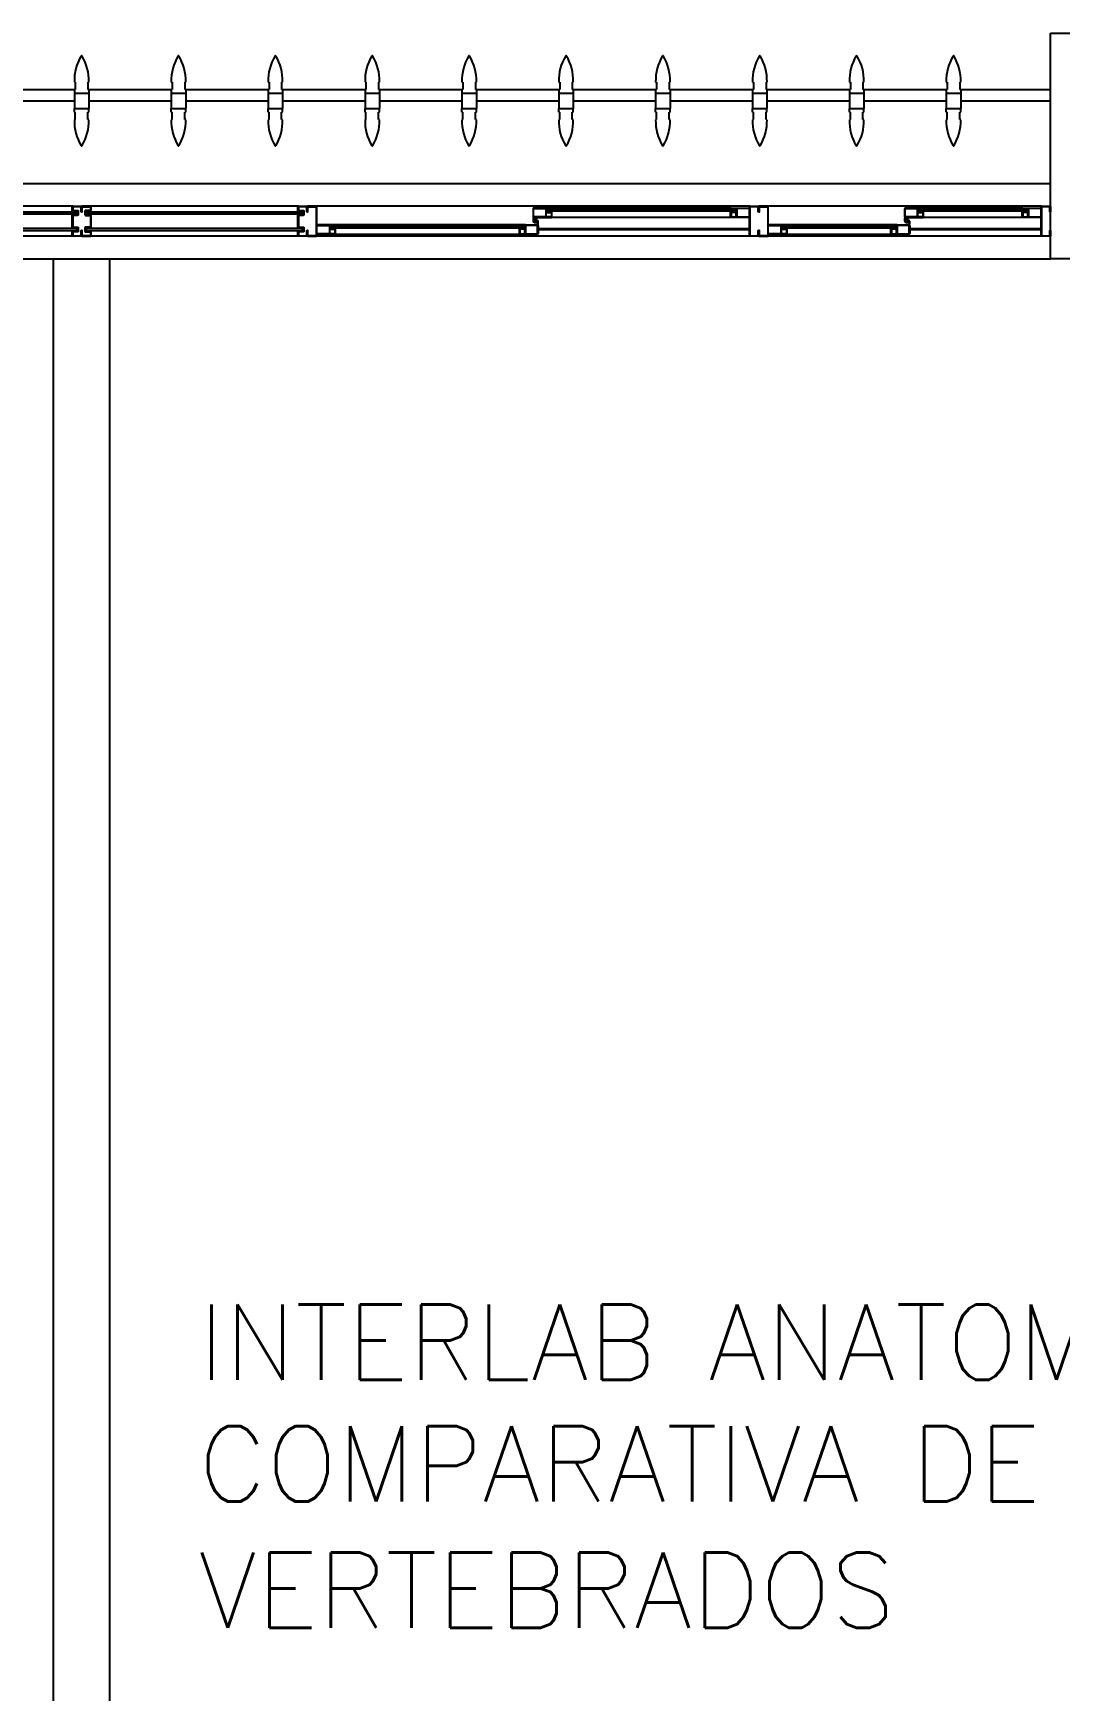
# Model space of a CAD drawing. Header units: millimetres. Extents: x 2686 to 2939, y 1294 to 1441.
# Drawn here: x 2911.167 to 2913.896, y 1404.167 to 1408.575 of the extents above; entities that cross this region are included whole.
import ezdxf

# ---------------------------------------------------------------- set-up
doc = ezdxf.new("R2010")
doc.units = ezdxf.units.MM
for name, color, linetype in [('AR-ALV', 2, 'Continuous'), ('AR-BRISES', 1, 'Continuous'), ('AR-ESQ', 1, 'Continuous'), ('AR-ESTC', 3, 'Continuous'), ('AR-PEITORIL', 1, 'Continuous'), ('BR-PAINEL', 1, 'Continuous'), ('BR-SUPORTE', 1, 'Continuous'), ('DT-ESQ-BAGUETE-C', 1, 'Continuous'), ('DT-ESQ-BAGUETE-V', 1, 'Continuous'), ('DT-ESQ-CHAPA DOBRADA-V', 1, 'Continuous'), ('DT-ESQ-MARCO-V', 1, 'Continuous'), ('DT-ESQ-PERFIL CADEIRA-C', 2, 'Continuous'), ('DT-ESQ-PERFIL CADEIRA-V', 2, 'Continuous'), ('DT-ESQ-PERFIL U SIMPLES-C', 2, 'Continuous'), ('DT-ESQ-PERFIL U-C', 2, 'Continuous'), ('DT-ESQ-PERFIL U-V', 1, 'Continuous'), ('DT-ESQ-VIDRO-C', 2, 'Continuous'), ('DT-ESQ-VIDRO-V', 71, 'Continuous'), ('DT-TXTMOD', 1, 'Continuous'), ('TEXTO', 2, 'Continuous')]:
    doc.layers.add(name, color=color, linetype=linetype)
doc.styles.add('S10', font='simplex.shx', dxfattribs={"height": 0.1})
doc.styles.add('UNB-100', font='simplex.shx', dxfattribs={"height": 0.2})

# ---------------------------------------------------------------- blocks, each defined once
blk = doc.blocks.new('EF31-P')
at = {"layer": 'DT-ESQ-BAGUETE-C', "ltscale": 0.1}
for points in [[(0.4225, -0.08), (0.409, -0.08), (0.409, -0.0785), (0.422, -0.0785, 0.414214), (0.4225, -0.078), (0.4225, -0.067, 0.414214), (0.422, -0.0665), (0.409, -0.0665), (0.409, -0.065), (0.4225, -0.065, -0.414214), (0.424, -0.0665), (0.424, -0.0785, -0.414214)], [(0.7015, -0.08), (0.715, -0.08), (0.715, -0.0785), (0.702, -0.0785, -0.414214), (0.7015, -0.078), (0.7015, -0.067, -0.414214), (0.702, -0.0665), (0.715, -0.0665), (0.715, -0.065), (0.7015, -0.065, 0.414214), (0.7, -0.0665), (0.7, -0.0785, 0.414214)], [(1.41, -0.08), (1.3965, -0.08), (1.3965, -0.0785), (1.4095, -0.0785, 0.414214), (1.41, -0.078), (1.41, -0.067, 0.414214), (1.4095, -0.0665), (1.3965, -0.0665), (1.3965, -0.065), (1.41, -0.065, -0.414214), (1.4115, -0.0665), (1.4115, -0.0785, -0.414214)], [(1.9015, -0.08), (1.915, -0.08), (1.915, -0.0785), (1.902, -0.0785, -0.414214), (1.9015, -0.078), (1.9015, -0.067, -0.414214), (1.902, -0.0665), (1.915, -0.0665), (1.915, -0.065), (1.9015, -0.065, 0.414214), (1.9, -0.0665), (1.9, -0.0785, 0.414214)], [(0.0735, -0.125), (0.06, -0.125), (0.06, -0.1235), (0.073, -0.1235, 0.414214), (0.0735, -0.123), (0.0735, -0.112, 0.414214), (0.073, -0.1115), (0.06, -0.1115), (0.06, -0.11), (0.0735, -0.11, -0.414214), (0.075, -0.1115), (0.075, -0.1235, -0.414214)], [(0.339, -0.125), (0.3525, -0.125), (0.3525, -0.1235), (0.3395, -0.1235, -0.414214), (0.339, -0.123), (0.339, -0.112, -0.414214), (0.3395, -0.1115), (0.3525, -0.1115), (0.3525, -0.11), (0.339, -0.11, 0.414214), (0.3375, -0.1115), (0.3375, -0.1235, 0.414214)], [(0.8485, -0.125), (0.835, -0.125), (0.835, -0.1235), (0.848, -0.1235, 0.414214), (0.8485, -0.123), (0.8485, -0.112, 0.414214), (0.848, -0.1115), (0.835, -0.1115), (0.835, -0.11), (0.8485, -0.11, -0.414214), (0.85, -0.1115), (0.85, -0.1235, -0.414214)], [(1.3265, -0.125), (1.34, -0.125), (1.34, -0.1235), (1.327, -0.1235, -0.414214), (1.3265, -0.123), (1.3265, -0.112, -0.414214), (1.327, -0.1115), (1.34, -0.1115), (1.34, -0.11), (1.3265, -0.11, 0.414214), (1.325, -0.1115), (1.325, -0.1235, 0.414214)]]:
    blk.add_lwpolyline(points, format="xyb", close=True, dxfattribs=at)
at = {"layer": 'DT-ESQ-BAGUETE-V', "ltscale": 0.1}
for p, q in [((0.4225, -0.065), (0.7015, -0.065)), ((1.41, -0.065), (1.9015, -0.065)), ((0.0735, -0.11), (0.339, -0.11)), ((0.8485, -0.11), (1.3265, -0.11))]:
    blk.add_line(p, q, dxfattribs=at)
at = {"layer": 'DT-ESQ-CHAPA DOBRADA-V', "ltscale": 0.1}
for p, q in [((0.025, -0.077), (0.374, -0.077)), ((0.025, -0.08), (0.374, -0.08)), ((0.8, -0.077), (1.3615, -0.077)), ((0.8, -0.08), (1.3615, -0.08))]:
    blk.add_line(p, q, dxfattribs=at)
at = {"layer": 'DT-ESQ-MARCO-V', "ltscale": 0.1}
for p, q in [((1.9985, -0.06), (2.5515, -0.06)), ((2.5985, -0.06), (3.1515, -0.06)), ((1.9985, -0.14), (2.5515, -0.14)), ((2.5985, -0.14), (3.1515, -0.14))]:
    blk.add_line(p, q, dxfattribs=at)
at = {"layer": 'DT-ESQ-PERFIL CADEIRA-C', "ltscale": 0.1}
for p, q in [((0.376, -0.0885), (0.4225, -0.0885)), ((0.75, -0.0885), (0.7015, -0.0885)), ((1.3635, -0.0885), (1.41, -0.0885)), ((1.95, -0.0885), (1.9015, -0.0885)), ((0.025, -0.1335), (0.0735, -0.1335)), ((0.3855, -0.1335), (0.339, -0.1335)), ((0.8, -0.1335), (0.8485, -0.1335)), ((1.373, -0.1335), (1.3265, -0.1335))]:
    blk.add_line(p, q, dxfattribs=at)
for points in [[(0.4225, -0.087, -1), (0.4225, -0.09), (0.376, -0.09, -0.414214), (0.374, -0.088), (0.374, -0.067, -0.414214), (0.376, -0.065), (0.4075, -0.065, -0.414214), (0.409, -0.0665), (0.409, -0.087)], [(0.409, -0.0885, -0.198913), (0.4079, -0.0881, -0.198913), (0.4075, -0.087), (0.4075, -0.067, 0.414214), (0.407, -0.0665), (0.376, -0.0665, 0.414214), (0.3755, -0.067), (0.3755, -0.088, 0.414214), (0.376, -0.0885)], [(0.7015, -0.09), (0.75, -0.09), (0.75, -0.0885), (0.715, -0.0885, 0.198912), (0.7161, -0.0881, 0.198913), (0.7165, -0.087), (0.7165, -0.067, -0.414214), (0.717, -0.0665), (0.75, -0.0665), (0.75, -0.065), (0.7165, -0.065, 0.414214), (0.715, -0.0665), (0.715, -0.0785), (0.715, -0.08), (0.715, -0.087), (0.7015, -0.087, 1)], [(1.41, -0.087, -1), (1.41, -0.09), (1.3635, -0.09, -0.414214), (1.3615, -0.088), (1.3615, -0.067, -0.414214), (1.3635, -0.065), (1.395, -0.065, -0.414214), (1.3965, -0.0665), (1.3965, -0.087)], [(1.3965, -0.0885, -0.198913), (1.3954, -0.0881, -0.198913), (1.395, -0.087), (1.395, -0.067, 0.414214), (1.3945, -0.0665), (1.3635, -0.0665, 0.414214), (1.363, -0.067), (1.363, -0.088, 0.414214), (1.3635, -0.0885)], [(1.9015, -0.09), (1.95, -0.09), (1.95, -0.0885), (1.915, -0.0885, 0.198912), (1.9161, -0.0881, 0.198913), (1.9165, -0.087), (1.9165, -0.067, -0.414214), (1.917, -0.0665), (1.95, -0.0665), (1.95, -0.065), (1.9165, -0.065, 0.414214), (1.915, -0.0665), (1.915, -0.0785), (1.915, -0.08), (1.915, -0.087), (1.9015, -0.087, 1)], [(0.0735, -0.135), (0.025, -0.135), (0.025, -0.1335), (0.06, -0.1335, -0.198912), (0.0589, -0.1331, -0.198913), (0.0585, -0.132), (0.0585, -0.112, 0.414214), (0.058, -0.1115), (0.025, -0.1115), (0.025, -0.11), (0.0585, -0.11, -0.414214), (0.06, -0.1115), (0.06, -0.1235), (0.06, -0.125), (0.06, -0.132), (0.0735, -0.132, -1)], [(0.339, -0.132, 1), (0.339, -0.135), (0.3855, -0.135, 0.414214), (0.3875, -0.133), (0.3875, -0.112, 0.414214), (0.3855, -0.11), (0.354, -0.11, 0.414214), (0.3525, -0.1115), (0.3525, -0.132)], [(0.3525, -0.1335, 0.198913), (0.3536, -0.1331, 0.198913), (0.354, -0.132), (0.354, -0.112, -0.414214), (0.3545, -0.1115), (0.3855, -0.1115, -0.414214), (0.386, -0.112), (0.386, -0.133, -0.414214), (0.3855, -0.1335)], [(0.8485, -0.135), (0.8, -0.135), (0.8, -0.1335), (0.835, -0.1335, -0.198912), (0.8339, -0.1331, -0.198913), (0.8335, -0.132), (0.8335, -0.112, 0.414214), (0.833, -0.1115), (0.8, -0.1115), (0.8, -0.11), (0.8335, -0.11, -0.414214), (0.835, -0.1115), (0.835, -0.1235), (0.835, -0.125), (0.835, -0.132), (0.8485, -0.132, -1)], [(1.3265, -0.132, 1), (1.3265, -0.135), (1.373, -0.135, 0.414214), (1.375, -0.133), (1.375, -0.112, 0.414214), (1.373, -0.11), (1.3415, -0.11, 0.414214), (1.34, -0.1115), (1.34, -0.132)], [(1.34, -0.1335, 0.198913), (1.3411, -0.1331, 0.198913), (1.3415, -0.132), (1.3415, -0.112, -0.414214), (1.342, -0.1115), (1.373, -0.1115, -0.414214), (1.3735, -0.112), (1.3735, -0.133, -0.414214), (1.373, -0.1335)]]:
    blk.add_lwpolyline(points, format="xyb", close=True, dxfattribs=at)
at = {"layer": 'DT-ESQ-PERFIL CADEIRA-V', "ltscale": 0.1}
for p, q in [((0.4075, -0.09), (0.7015, -0.09)), ((1.395, -0.09), (1.9015, -0.09)), ((0.0735, -0.135), (0.339, -0.135)), ((0.8485, -0.135), (1.3265, -0.135))]:
    blk.add_line(p, q, dxfattribs=at)
at = {"layer": 'DT-ESQ-PERFIL U SIMPLES-C', "ltscale": 0.1}
for points in [[(0.376, -0.102), (0.384, -0.102), (0.384, -0.1005), (0.376, -0.1005, -0.414214), (0.3755, -0.1), (0.3755, -0.092, -0.414214), (0.376, -0.0915), (0.384, -0.0915), (0.384, -0.09), (0.376, -0.09, 0.414214), (0.374, -0.092), (0.374, -0.1, 0.414214)], [(0.3855, -0.098), (0.3775, -0.098), (0.3775, -0.0995), (0.3855, -0.0995, -0.414214), (0.386, -0.1), (0.386, -0.108, -0.414214), (0.3855, -0.1085), (0.3775, -0.1085), (0.3775, -0.11), (0.3855, -0.11, 0.414214), (0.3875, -0.108), (0.3875, -0.1, 0.414214)], [(1.3635, -0.102), (1.3715, -0.102), (1.3715, -0.1005), (1.3635, -0.1005, -0.414214), (1.363, -0.1), (1.363, -0.092, -0.414214), (1.3635, -0.0915), (1.3715, -0.0915), (1.3715, -0.09), (1.3635, -0.09, 0.414214), (1.3615, -0.092), (1.3615, -0.1, 0.414214)], [(1.373, -0.098), (1.365, -0.098), (1.365, -0.0995), (1.373, -0.0995, -0.414214), (1.3735, -0.1), (1.3735, -0.108, -0.414214), (1.373, -0.1085), (1.365, -0.1085), (1.365, -0.11), (1.373, -0.11, 0.414214), (1.375, -0.108), (1.375, -0.1, 0.414214)]]:
    blk.add_lwpolyline(points, format="xyb", close=True, dxfattribs=at)
at = {"layer": 'DT-ESQ-PERFIL U-C', "ltscale": 0.1}
for points in [[(0, -0.0615, -0.414214), (0.0015, -0.06), (0.0235, -0.06, -0.414214), (0.025, -0.0615), (0.025, -0.1385, -0.414214), (0.0235, -0.14), (0.0015, -0.14, -0.414214), (0, -0.1385), (0, -0.125), (0.0015, -0.125), (0.0015, -0.138, 0.414214), (0.002, -0.1385), (0.023, -0.1385, 0.414214), (0.0235, -0.138), (0.0235, -0.062, 0.414214), (0.023, -0.0615), (0.002, -0.0615, 0.414214), (0.0015, -0.062), (0.0015, -0.075), (0, -0.075)], [(0.775, -0.0615, 0.414214), (0.7735, -0.06), (0.7515, -0.06, 0.414214), (0.75, -0.0615), (0.75, -0.1385, 0.414214), (0.7515, -0.14), (0.7735, -0.14, 0.414214), (0.775, -0.1385), (0.775, -0.125), (0.7735, -0.125), (0.7735, -0.138, -0.414214), (0.773, -0.1385), (0.752, -0.1385, -0.414214), (0.7515, -0.138), (0.7515, -0.062, -0.414214), (0.752, -0.0615), (0.773, -0.0615, -0.414214), (0.7735, -0.062), (0.7735, -0.075), (0.775, -0.075)], [(0.775, -0.0615, -0.414214), (0.7765, -0.06), (0.7985, -0.06, -0.414214), (0.8, -0.0615), (0.8, -0.1385, -0.414214), (0.7985, -0.14), (0.7765, -0.14, -0.414214), (0.775, -0.1385), (0.775, -0.125), (0.7765, -0.125), (0.7765, -0.138, 0.414214), (0.777, -0.1385), (0.798, -0.1385, 0.414214), (0.7985, -0.138), (0.7985, -0.062, 0.414214), (0.798, -0.0615), (0.777, -0.0615, 0.414214), (0.7765, -0.062), (0.7765, -0.075), (0.775, -0.075)], [(1.975, -0.0615, 0.414214), (1.9735, -0.06), (1.9515, -0.06, 0.414214), (1.95, -0.0615), (1.95, -0.1385, 0.414214), (1.9515, -0.14), (1.9735, -0.14, 0.414214), (1.975, -0.1385), (1.975, -0.125), (1.9735, -0.125), (1.9735, -0.138, -0.414214), (1.973, -0.1385), (1.952, -0.1385, -0.414214), (1.9515, -0.138), (1.9515, -0.062, -0.414214), (1.952, -0.0615), (1.973, -0.0615, -0.414214), (1.9735, -0.062), (1.9735, -0.075), (1.975, -0.075)], [(2, -0.1285), (2, -0.1385, -0.414214), (1.9985, -0.14), (1.9765, -0.14, -0.414214), (1.975, -0.1385), (1.975, -0.125), (1.9765, -0.125), (1.9765, -0.138, 0.414214), (1.977, -0.1385), (1.998, -0.1385, 0.414214), (1.9985, -0.138), (1.9985, -0.1285), (1.9855, -0.1285, -0.414214), (1.984, -0.127), (1.984, -0.117, -0.414214), (1.9855, -0.1155), (1.9985, -0.1155), (1.9985, -0.0845), (1.9855, -0.0845, -0.414214), (1.984, -0.083), (1.984, -0.073, -0.414214), (1.9855, -0.0715), (1.9985, -0.0715), (1.9985, -0.062, 0.414214), (1.998, -0.0615), (1.977, -0.0615, 0.414214), (1.9765, -0.062), (1.9765, -0.075), (1.975, -0.075), (1.975, -0.0615, -0.414214), (1.9765, -0.06), (1.9985, -0.06, -0.414214), (2, -0.0615), (2, -0.0715, -0.414214), (1.9985, -0.073), (1.9855, -0.073), (1.9855, -0.083), (1.9985, -0.083), (1.9985, -0.083, -0.414214), (2, -0.0845), (2, -0.1155, -0.414214), (1.9985, -0.117), (1.9985, -0.117), (1.9855, -0.117), (1.9855, -0.127), (1.9985, -0.127, -0.414214)], [(2.55, -0.1285), (2.55, -0.1385, 0.414214), (2.5515, -0.14), (2.5735, -0.14, 0.414214), (2.575, -0.1385), (2.575, -0.125), (2.5735, -0.125), (2.5735, -0.138, -0.414214), (2.573, -0.1385), (2.552, -0.1385, -0.414214), (2.5515, -0.138), (2.5515, -0.1285), (2.5645, -0.1285, 0.414214), (2.566, -0.127), (2.566, -0.117, 0.414214), (2.5645, -0.1155), (2.5515, -0.1155), (2.5515, -0.0845), (2.5645, -0.0845, 0.414214), (2.566, -0.083), (2.566, -0.073, 0.414214), (2.5645, -0.0715), (2.5515, -0.0715), (2.5515, -0.062, -0.414214), (2.552, -0.0615), (2.573, -0.0615, -0.414214), (2.5735, -0.062), (2.5735, -0.075), (2.575, -0.075), (2.575, -0.0615, 0.414214), (2.5735, -0.06), (2.5515, -0.06, 0.414214), (2.55, -0.0615), (2.55, -0.0715, 0.414214), (2.5515, -0.073), (2.5645, -0.073), (2.5645, -0.083), (2.5515, -0.083), (2.5515, -0.083, 0.414214), (2.55, -0.0845), (2.55, -0.1155, 0.414214), (2.5515, -0.117), (2.5515, -0.117), (2.5645, -0.117), (2.5645, -0.127), (2.5515, -0.127, 0.414214)], [(2.6, -0.1285), (2.6, -0.1385, -0.414214), (2.5985, -0.14), (2.5765, -0.14, -0.414214), (2.575, -0.1385), (2.575, -0.125), (2.5765, -0.125), (2.5765, -0.138, 0.414214), (2.577, -0.1385), (2.598, -0.1385, 0.414214), (2.5985, -0.138), (2.5985, -0.1285), (2.5855, -0.1285, -0.414214), (2.584, -0.127), (2.584, -0.117, -0.414214), (2.5855, -0.1155), (2.5985, -0.1155), (2.5985, -0.0845), (2.5855, -0.0845, -0.414214), (2.584, -0.083), (2.584, -0.073, -0.414214), (2.5855, -0.0715), (2.5985, -0.0715), (2.5985, -0.062, 0.414214), (2.598, -0.0615), (2.577, -0.0615, 0.414214), (2.5765, -0.062), (2.5765, -0.075), (2.575, -0.075), (2.575, -0.0615, -0.414214), (2.5765, -0.06), (2.5985, -0.06, -0.414214), (2.6, -0.0615), (2.6, -0.0715, -0.414214), (2.5985, -0.073), (2.5855, -0.073), (2.5855, -0.083), (2.5985, -0.083), (2.5985, -0.083, -0.414214), (2.6, -0.0845), (2.6, -0.1155, -0.414214), (2.5985, -0.117), (2.5985, -0.117), (2.5855, -0.117), (2.5855, -0.127), (2.5985, -0.127, -0.414214)]]:
    blk.add_lwpolyline(points, format="xyb", close=True, dxfattribs=at)
at = {"layer": 'DT-ESQ-PERFIL U-V', "ltscale": 0.1}
for p, q in [((0.0235, -0.06), (0.7515, -0.06)), ((0.7985, -0.06), (1.9515, -0.06)), ((0.0235, -0.14), (0.7515, -0.14)), ((0.7985, -0.14), (1.9515, -0.14))]:
    blk.add_line(p, q, dxfattribs=at)
at = {"layer": 'DT-ESQ-VIDRO-C', "ltscale": 0.1}
for points in [[(0.7125, -0.085), (0.7125, -0.082), (0.4115, -0.082), (0.4115, -0.085)], [(1.9125, -0.085), (1.9125, -0.082), (1.399, -0.082), (1.399, -0.085)], [(2.5625, -0.081), (2.5625, -0.075), (1.9875, -0.075), (1.9875, -0.081)], [(3.1625, -0.081), (3.1625, -0.075), (2.5875, -0.075), (2.5875, -0.081)], [(0.063, -0.13), (0.063, -0.127), (0.3495, -0.127), (0.3495, -0.13)], [(0.838, -0.13), (0.838, -0.127), (1.337, -0.127), (1.337, -0.13)]]:
    blk.add_lwpolyline(points, close=True, dxfattribs=at)
at = {"layer": 'DT-ESQ-VIDRO-V', "ltscale": 0.1}
for points in [[(2.5625, -0.119), (2.5625, -0.125), (1.9875, -0.125), (1.9875, -0.119)], [(3.1625, -0.119), (3.1625, -0.125), (2.5875, -0.125), (2.5875, -0.119)]]:
    blk.add_lwpolyline(points, close=True, dxfattribs=at)
at = {"layer": 'DT-TXTMOD', "ltscale": 0.1, "style": 'S10', "flags": 3}
for tag, p in [('M01', (0.025, -0.28)), ('M02', (0.3253, -0.28)), ('M03', (0.627, -0.28)), ('M04', (0.9288, -0.28)), ('M05', (1.2306, -0.28)), ('M06', (1.5323, -0.28)), ('M07', (1.8341, -0.28)), ('M08', (2.1359, -0.28)), ('M09', (2.4376, -0.28)), ('M10', (2.7394, -0.28)), ('M11', (3.0412, -0.28)), ('M12', (3.3429, -0.28)), ('M13', (3.6447, -0.28)), ('M14', (3.9464, -0.28)), ('M15', (4.2482, -0.28)), ('M16', (4.55, -0.28)), ('M17', (4.8517, -0.28))]:
    blk.add_attdef(tag, p, '', height=0.1, dxfattribs=at)
blk = doc.blocks.new('BR-MODULO8')
at = {"layer": 'BR-PAINEL'}
for p, q in [((-2.5942, 0.27), (-2.5917, 0.27)), ((-2.5917, 0.27), (-2.5917, 0.25)), ((-2.5583, 0.27), (-2.5583, 0.25)), ((-2.5558, 0.27), (-2.5583, 0.27)), ((-2.3367, 0.27), (-2.3342, 0.27)), ((-2.3342, 0.27), (-2.3342, 0.25)), ((-2.3008, 0.27), (-2.3008, 0.25)), ((-2.2983, 0.27), (-2.3008, 0.27)), ((-2.0792, 0.27), (-2.0767, 0.27)), ((-2.0767, 0.27), (-2.0767, 0.25)), ((-2.0433, 0.27), (-2.0433, 0.25)), ((-2.0408, 0.27), (-2.0433, 0.27)), ((-1.8217, 0.27), (-1.8192, 0.27)), ((-1.8192, 0.27), (-1.8192, 0.25)), ((-1.7858, 0.27), (-1.7858, 0.25)), ((-1.7833, 0.27), (-1.7858, 0.27)), ((-1.5642, 0.27), (-1.5617, 0.27)), ((-1.5617, 0.27), (-1.5617, 0.25)), ((-1.5283, 0.27), (-1.5283, 0.25)), ((-1.5258, 0.27), (-1.5283, 0.27)), ((-1.3067, 0.27), (-1.3042, 0.27)), ((-1.3042, 0.27), (-1.3042, 0.25)), ((-1.2708, 0.27), (-1.2708, 0.25)), ((-1.2683, 0.27), (-1.2708, 0.27)), ((-1.0492, 0.27), (-1.0467, 0.27)), ((-1.0467, 0.27), (-1.0467, 0.25)), ((-1.0133, 0.27), (-1.0133, 0.25)), ((-1.0108, 0.27), (-1.0133, 0.27)), ((-0.7917, 0.27), (-0.7892, 0.27)), ((-0.7892, 0.27), (-0.7892, 0.25)), ((-0.7558, 0.27), (-0.7558, 0.25)), ((-0.7533, 0.27), (-0.7558, 0.27)), ((-0.5342, 0.27), (-0.5317, 0.27)), ((-0.5317, 0.27), (-0.5317, 0.25)), ((-0.4958, 0.27), (-0.4983, 0.27)), ((-0.4983, 0.27), (-0.4983, 0.25)), ((-0.2767, 0.27), (-0.2742, 0.27)), ((-0.2742, 0.27), (-0.2742, 0.25)), ((-0.2408, 0.27), (-0.2408, 0.25)), ((-0.2383, 0.27), (-0.2408, 0.27)), ((-2.5942, 0.25), (-2.5942, 0.24)), ((-2.5942, 0.25), (-2.5917, 0.25)), ((-2.5942, 0.24), (-2.5558, 0.24)), ((-2.5942, 0.24), (-2.5942, 0.2)), ((-2.5558, 0.25), (-2.5583, 0.25)), ((-2.5558, 0.25), (-2.5558, 0.24)), ((-2.5558, 0.24), (-2.5558, 0.2)), ((-2.3367, 0.25), (-2.3367, 0.24)), ((-2.3367, 0.25), (-2.3342, 0.25)), ((-2.3367, 0.24), (-2.2983, 0.24)), ((-2.3367, 0.24), (-2.3367, 0.2)), ((-2.2983, 0.25), (-2.3008, 0.25)), ((-2.2983, 0.25), (-2.2983, 0.24)), ((-2.2983, 0.24), (-2.2983, 0.2)), ((-2.0792, 0.25), (-2.0792, 0.24)), ((-2.0792, 0.25), (-2.0767, 0.25)), ((-2.0792, 0.24), (-2.0408, 0.24)), ((-2.0792, 0.24), (-2.0792, 0.2)), ((-2.0408, 0.25), (-2.0433, 0.25)), ((-2.0408, 0.25), (-2.0408, 0.24)), ((-2.0408, 0.24), (-2.0408, 0.2)), ((-1.8217, 0.25), (-1.8217, 0.24)), ((-1.8217, 0.25), (-1.8192, 0.25)), ((-1.8217, 0.24), (-1.7833, 0.24)), ((-1.8217, 0.24), (-1.8217, 0.2)), ((-1.7833, 0.25), (-1.7858, 0.25)), ((-1.7833, 0.25), (-1.7833, 0.24)), ((-1.7833, 0.24), (-1.7833, 0.2)), ((-1.5642, 0.25), (-1.5642, 0.24)), ((-1.5642, 0.25), (-1.5617, 0.25)), ((-1.5642, 0.24), (-1.5258, 0.24)), ((-1.5642, 0.24), (-1.5642, 0.2)), ((-1.5258, 0.25), (-1.5283, 0.25)), ((-1.5258, 0.25), (-1.5258, 0.24)), ((-1.5258, 0.24), (-1.5258, 0.2)), ((-1.3067, 0.25), (-1.3067, 0.24)), ((-1.3067, 0.25), (-1.3042, 0.25)), ((-1.3067, 0.24), (-1.2683, 0.24)), ((-1.3067, 0.24), (-1.3067, 0.2)), ((-1.2683, 0.25), (-1.2708, 0.25)), ((-1.2683, 0.25), (-1.2683, 0.24)), ((-1.2683, 0.24), (-1.2683, 0.2)), ((-1.0492, 0.25), (-1.0492, 0.24)), ((-1.0492, 0.25), (-1.0467, 0.25)), ((-1.0492, 0.24), (-1.0108, 0.24)), ((-1.0492, 0.24), (-1.0492, 0.2)), ((-1.0108, 0.25), (-1.0133, 0.25)), ((-1.0108, 0.25), (-1.0108, 0.24)), ((-1.0108, 0.24), (-1.0108, 0.2)), ((-0.7917, 0.25), (-0.7917, 0.24)), ((-0.7917, 0.25), (-0.7892, 0.25)), ((-0.7917, 0.24), (-0.7533, 0.24)), ((-0.7917, 0.24), (-0.7917, 0.2)), ((-0.7533, 0.25), (-0.7558, 0.25)), ((-0.7533, 0.25), (-0.7533, 0.24)), ((-0.7533, 0.24), (-0.7533, 0.2)), ((-0.5342, 0.25), (-0.5317, 0.25)), ((-0.5342, 0.25), (-0.5342, 0.24)), ((-0.5342, 0.24), (-0.5342, 0.2)), ((-0.5342, 0.24), (-0.4958, 0.24)), ((-0.4958, 0.25), (-0.4983, 0.25)), ((-0.4958, 0.25), (-0.4958, 0.24)), ((-0.4958, 0.24), (-0.4958, 0.2)), ((-0.2767, 0.25), (-0.2767, 0.24)), ((-0.2767, 0.25), (-0.2742, 0.25)), ((-0.2767, 0.24), (-0.2383, 0.24)), ((-0.2767, 0.24), (-0.2767, 0.2)), ((-0.2383, 0.25), (-0.2408, 0.25)), ((-0.2383, 0.25), (-0.2383, 0.24)), ((-0.2383, 0.24), (-0.2383, 0.2)), ((-2.5942, 0.2), (-2.5558, 0.2)), ((-2.5942, 0.19), (-2.5942, 0.2)), ((-2.5942, 0.19), (-2.5917, 0.19)), ((-2.5917, 0.17), (-2.5917, 0.19)), ((-2.5558, 0.19), (-2.5583, 0.19)), ((-2.5583, 0.17), (-2.5583, 0.19)), ((-2.5558, 0.19), (-2.5558, 0.2)), ((-2.3367, 0.2), (-2.2983, 0.2)), ((-2.3367, 0.19), (-2.3367, 0.2)), ((-2.3367, 0.19), (-2.3342, 0.19)), ((-2.3342, 0.17), (-2.3342, 0.19)), ((-2.2983, 0.19), (-2.3008, 0.19)), ((-2.3008, 0.17), (-2.3008, 0.19)), ((-2.2983, 0.19), (-2.2983, 0.2)), ((-2.0792, 0.2), (-2.0408, 0.2)), ((-2.0792, 0.19), (-2.0792, 0.2)), ((-2.0792, 0.19), (-2.0767, 0.19)), ((-2.0767, 0.17), (-2.0767, 0.19)), ((-2.0408, 0.19), (-2.0433, 0.19)), ((-2.0433, 0.17), (-2.0433, 0.19)), ((-2.0408, 0.19), (-2.0408, 0.2)), ((-1.8217, 0.2), (-1.7833, 0.2)), ((-1.8217, 0.19), (-1.8217, 0.2)), ((-1.8217, 0.19), (-1.8192, 0.19)), ((-1.8192, 0.17), (-1.8192, 0.19)), ((-1.7833, 0.19), (-1.7858, 0.19)), ((-1.7858, 0.17), (-1.7858, 0.19)), ((-1.7833, 0.19), (-1.7833, 0.2)), ((-1.5642, 0.2), (-1.5258, 0.2)), ((-1.5642, 0.19), (-1.5642, 0.2)), ((-1.5642, 0.19), (-1.5617, 0.19)), ((-1.5617, 0.17), (-1.5617, 0.19)), ((-1.5258, 0.19), (-1.5283, 0.19)), ((-1.5283, 0.17), (-1.5283, 0.19)), ((-1.5258, 0.19), (-1.5258, 0.2)), ((-1.3067, 0.2), (-1.2683, 0.2)), ((-1.3067, 0.19), (-1.3067, 0.2)), ((-1.3067, 0.19), (-1.3042, 0.19)), ((-1.3042, 0.17), (-1.3042, 0.19)), ((-1.2683, 0.19), (-1.2708, 0.19)), ((-1.2708, 0.17), (-1.2708, 0.19)), ((-1.2683, 0.19), (-1.2683, 0.2)), ((-1.0492, 0.2), (-1.0108, 0.2)), ((-1.0492, 0.19), (-1.0492, 0.2)), ((-1.0492, 0.19), (-1.0467, 0.19)), ((-1.0467, 0.17), (-1.0467, 0.19)), ((-1.0108, 0.19), (-1.0133, 0.19)), ((-1.0133, 0.17), (-1.0133, 0.19)), ((-1.0108, 0.19), (-1.0108, 0.2)), ((-0.7917, 0.2), (-0.7533, 0.2)), ((-0.7917, 0.19), (-0.7917, 0.2)), ((-0.7917, 0.19), (-0.7892, 0.19)), ((-0.7892, 0.17), (-0.7892, 0.19)), ((-0.7533, 0.19), (-0.7558, 0.19)), ((-0.7558, 0.17), (-0.7558, 0.19)), ((-0.7533, 0.19), (-0.7533, 0.2)), ((-0.5342, 0.19), (-0.5342, 0.2)), ((-0.5342, 0.2), (-0.4958, 0.2)), ((-0.5342, 0.19), (-0.5317, 0.19)), ((-0.5317, 0.17), (-0.5317, 0.19)), ((-0.4983, 0.17), (-0.4983, 0.19)), ((-0.4958, 0.19), (-0.4983, 0.19)), ((-0.4958, 0.19), (-0.4958, 0.2)), ((-0.2767, 0.2), (-0.2383, 0.2)), ((-0.2767, 0.19), (-0.2767, 0.2)), ((-0.2767, 0.19), (-0.2742, 0.19)), ((-0.2742, 0.17), (-0.2742, 0.19)), ((-0.2383, 0.19), (-0.2408, 0.19)), ((-0.2408, 0.17), (-0.2408, 0.19)), ((-0.2383, 0.19), (-0.2383, 0.2)), ((-2.5942, 0.17), (-2.5917, 0.17)), ((-2.5558, 0.17), (-2.5583, 0.17)), ((-2.3367, 0.17), (-2.3342, 0.17)), ((-2.2983, 0.17), (-2.3008, 0.17)), ((-2.0792, 0.17), (-2.0767, 0.17)), ((-2.0408, 0.17), (-2.0433, 0.17)), ((-1.8217, 0.17), (-1.8192, 0.17)), ((-1.7833, 0.17), (-1.7858, 0.17)), ((-1.5642, 0.17), (-1.5617, 0.17)), ((-1.5258, 0.17), (-1.5283, 0.17)), ((-1.3067, 0.17), (-1.3042, 0.17)), ((-1.2683, 0.17), (-1.2708, 0.17)), ((-1.0492, 0.17), (-1.0467, 0.17)), ((-1.0108, 0.17), (-1.0133, 0.17)), ((-0.7917, 0.17), (-0.7892, 0.17)), ((-0.7533, 0.17), (-0.7558, 0.17)), ((-0.5342, 0.17), (-0.5317, 0.17)), ((-0.4958, 0.17), (-0.4983, 0.17)), ((-0.2767, 0.17), (-0.2742, 0.17)), ((-0.2383, 0.17), (-0.2408, 0.17))]:
    blk.add_line(p, q, dxfattribs=at)
for centre, radius, start, end in [((-2.4692, 0.2739), 0.1251, 148.4721, 181.772), ((-2.575, 0.3387), 0.001, 37.1012, 142.8988), ((-2.6808, 0.2739), 0.1251, 358.228, 31.5279), ((-2.2117, 0.2739), 0.1251, 148.4721, 181.772), ((-2.3175, 0.3387), 0.001, 37.1012, 142.8988), ((-2.4233, 0.2739), 0.1251, 358.228, 31.5279), ((-1.9542, 0.2739), 0.1251, 148.4721, 181.772), ((-2.06, 0.3387), 0.001, 37.1012, 142.8988), ((-2.1658, 0.2739), 0.1251, 358.228, 31.5279), ((-1.6967, 0.2739), 0.1251, 148.4721, 181.772), ((-1.8025, 0.3387), 0.001, 37.1012, 142.8988), ((-1.9083, 0.2739), 0.1251, 358.228, 31.5279), ((-1.4392, 0.2739), 0.1251, 148.4721, 181.772), ((-1.545, 0.3387), 0.001, 37.1012, 142.8988), ((-1.6508, 0.2739), 0.1251, 358.228, 31.5279), ((-1.1817, 0.2739), 0.1251, 148.4721, 181.772), ((-1.2875, 0.3387), 0.001, 37.1012, 142.8988), ((-1.3933, 0.2739), 0.1251, 358.228, 31.5279), ((-0.9242, 0.2739), 0.1251, 148.4721, 181.772), ((-1.03, 0.3387), 0.001, 37.1012, 142.8988), ((-1.1358, 0.2739), 0.1251, 358.228, 31.5279), ((-0.6667, 0.2739), 0.1251, 148.4721, 181.772), ((-0.7725, 0.3387), 0.001, 37.1012, 142.8988), ((-0.8783, 0.2739), 0.1251, 358.228, 31.5279), ((-0.4092, 0.2739), 0.1251, 148.4721, 181.772), ((-0.515, 0.3387), 0.001, 37.1012, 142.8988), ((-0.6208, 0.2739), 0.1251, 358.228, 31.5279), ((-0.1517, 0.2739), 0.1251, 148.4721, 181.772), ((-0.2575, 0.3387), 0.001, 37.1012, 142.8988), ((-0.3633, 0.2739), 0.1251, 358.228, 31.5279), ((-2.4692, 0.1661), 0.1251, 178.228, 211.5279), ((-2.6808, 0.1661), 0.1251, 328.4721, 1.772), ((-2.2117, 0.1661), 0.1251, 178.228, 211.5279), ((-2.4233, 0.1661), 0.1251, 328.4721, 1.772), ((-1.9542, 0.1661), 0.1251, 178.228, 211.5279), ((-2.1658, 0.1661), 0.1251, 328.4721, 1.772), ((-1.6967, 0.1661), 0.1251, 178.228, 211.5279), ((-1.9083, 0.1661), 0.1251, 328.4721, 1.772), ((-1.4392, 0.1661), 0.1251, 178.228, 211.5279), ((-1.6508, 0.1661), 0.1251, 328.4721, 1.772), ((-1.1817, 0.1661), 0.1251, 178.228, 211.5279), ((-1.3933, 0.1661), 0.1251, 328.4721, 1.772), ((-0.9242, 0.1661), 0.1251, 178.228, 211.5279), ((-1.1358, 0.1661), 0.1251, 328.4721, 1.772), ((-0.6667, 0.1661), 0.1251, 178.228, 211.5279), ((-0.8783, 0.1661), 0.1251, 328.4721, 1.772), ((-0.4092, 0.1661), 0.1251, 178.228, 211.5279), ((-0.6208, 0.1661), 0.1251, 328.4721, 1.772), ((-0.1517, 0.1661), 0.1251, 178.228, 211.5279), ((-0.3633, 0.1661), 0.1251, 328.4721, 1.772), ((-2.575, 0.1013), 0.001, 217.1012, 322.8988), ((-2.3175, 0.1013), 0.001, 217.1012, 322.8988), ((-2.06, 0.1013), 0.001, 217.1012, 322.8988), ((-1.8025, 0.1013), 0.001, 217.1012, 322.8988), ((-1.545, 0.1013), 0.001, 217.1012, 322.8988), ((-1.2875, 0.1013), 0.001, 217.1012, 322.8988), ((-1.03, 0.1013), 0.001, 217.1012, 322.8988), ((-0.7725, 0.1013), 0.001, 217.1012, 322.8988), ((-0.515, 0.1013), 0.001, 217.1012, 322.8988), ((-0.2575, 0.1013), 0.001, 217.1012, 322.8988)]:
    blk.add_arc(centre, radius, start, end, dxfattribs=at)
at = {"layer": 'BR-SUPORTE'}
for p, q in [((-2.8133, 0.25), (-2.5917, 0.25)), ((-2.5558, 0.25), (-2.3342, 0.25)), ((-2.2983, 0.25), (-2.0767, 0.25)), ((-2.0408, 0.25), (-1.8192, 0.25)), ((-1.7833, 0.25), (-1.5617, 0.25)), ((-1.5258, 0.25), (-1.3042, 0.25)), ((-1.2683, 0.25), (-1.0467, 0.25)), ((-1.0108, 0.25), (-0.7892, 0.25)), ((-0.7533, 0.25), (-0.5317, 0.25)), ((-0.4958, 0.25), (-0.2742, 0.25)), ((-0.2383, 0.25), (0, 0.25)), ((-2.8133, 0.22), (-2.5942, 0.22)), ((-2.5558, 0.22), (-2.3367, 0.22)), ((-2.2983, 0.22), (-2.0792, 0.22)), ((-2.0408, 0.22), (-1.8217, 0.22)), ((-1.7833, 0.22), (-1.5642, 0.22)), ((-1.5258, 0.22), (-1.3067, 0.22)), ((-1.2683, 0.22), (-1.0492, 0.22)), ((-1.0108, 0.22), (-0.7917, 0.22)), ((-0.7533, 0.22), (-0.5342, 0.22)), ((-0.4958, 0.22), (-0.2767, 0.22)), ((-0.2383, 0.22), (0, 0.22))]:
    blk.add_line(p, q, dxfattribs=at)

msp = doc.modelspace()

# ---------------------------------------------------------------- linework, layer by layer
at = {"layer": 'AR-ALV'}
for p, q in [((2911.2207, 1400.2499), (2911.2207, 1407.9749)), ((2911.2207, 1407.9749), (2911.3707, 1407.9749)), ((2911.3707, 1399.7999), (2911.3707, 1407.9749))]:
    msp.add_line(p, q, dxfattribs=at)
at = {"layer": 'AR-ESTC'}
for p, q in [((2913.8707, 1407.9749), (2913.8707, 1408.5749)), ((2913.8707, 1408.5749), (2914.0707, 1408.5749)), ((2914.0707, 1407.9749), (2913.8707, 1407.9749))]:
    msp.add_line(p, q, dxfattribs=at)
at = {"layer": 'AR-PEITORIL'}
for p, q in [((2908.7207, 1408.1749), (2913.8707, 1408.1749)), ((2908.7207, 1407.9749), (2913.8707, 1407.9749))]:
    msp.add_line(p, q, dxfattribs=at)

# ---------------------------------------------------------------- block references
at = {"layer": 'AR-BRISES'}
msp.add_blockref('BR-MODULO8', (2913.8707, 1408.1749), dxfattribs=at)
at = {"layer": 'AR-ESQ', "rotation": 180}
msp.add_blockref('EF31-P', (2913.8707, 1407.9749), dxfattribs=at)

# ---------------------------------------------------------------- texts
at = {"layer": 'TEXTO', "style": 'UNB-100'}
for s, p in [('INTERLAB ANATOMIA', (2911.6068, 1404.9941)), ('COMPARATIVA DE', (2911.6068, 1404.6706)), ('VERTEBRADOS', (2911.6068, 1404.335))]:
    msp.add_text(s, height=0.2, dxfattribs=at).set_placement(p)

doc.saveas('drawing.dxf')
